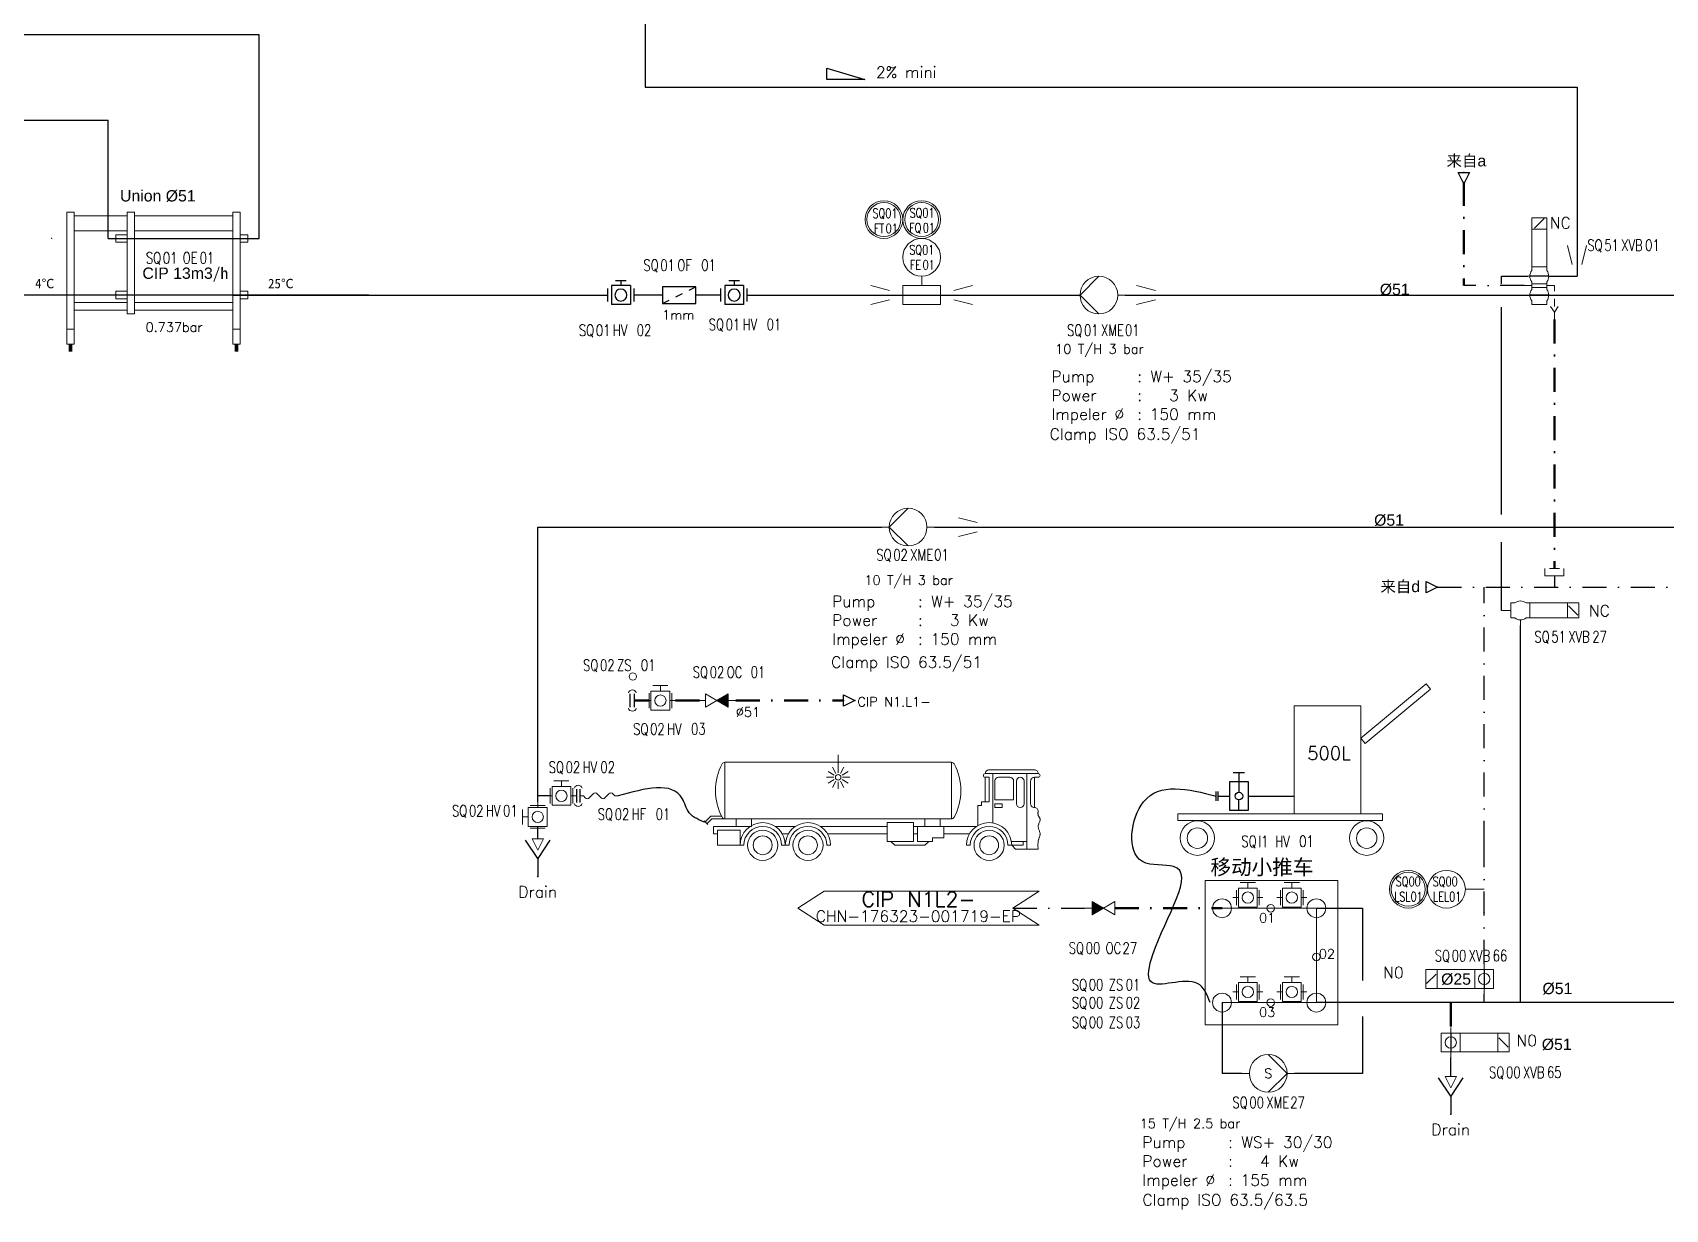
# Model space of a CAD drawing. Header units: inches. Extents: x 22898 to 24107, y 18882 to 19904.
# Drawn here: x 23337.9 to 23770.6, y 18882.4 to 19194.1 of the extents above; entities that cross this region are included whole.
import ezdxf
from ezdxf.enums import TextEntityAlignment as Align

# ---------------------------------------------------------------- set-up
doc = ezdxf.new("R2010")
doc.units = ezdxf.units.IN
doc.header["$MEASUREMENT"] = 0
for name, pattern in [('ACAD_ISO02W100', [15, 12, -3]), ('DASHDOT2', [12.7, 6.35, -3.175, 0, -3.175]), ('DASHED2', [9.525, 6.35, -3.175])]:
    doc.linetypes.add(name, pattern=pattern)
for name, color, linetype, lineweight in [('15 Pipe Drain', 32, 'Continuous', 30), ('17 Pipe CIP', 4, 'DASHDOT2', 50), ('19 Pipe Process', 30, 'Continuous', 30), ('31 Equipment', 7, 'Continuous', 9), ('33 Instruments Labels', 7, 'Continuous', 9), ('40 TXT Data', 7, 'Continuous', 9), ('43 TXT Chinese', 7, 'Continuous', 9), ('AM_0', 7, 'Continuous', 30), ('CP_Process', 1, 'Continuous', 30)]:
    doc.layers.add(name, color=color, linetype=linetype, lineweight=lineweight)
for name, color, linetype in [('CP_Symbols', 7, 'Continuous'), ('CP_Text', 7, 'Continuous'), ('DIAMETRE', 7, 'Continuous'), ('MATERIEL-DIVERS', 7, 'Continuous'), ('POMPES', 7, 'Continuous'), ('POMPES-PROCESS', 7, 'Continuous'), ('Process water', 5, 'Continuous'), ('REPERES', 7, 'Continuous'), ('techn-data', 7, 'Continuous'), ('TEXTES', 7, 'Continuous'), ('TUYAUTERIE-NEP', 4, 'DASHDOT2'), ('TUYAUTERIE-PROCESS', 30, 'Continuous'), ('TXT_FR', 7, 'Continuous'), ('VANNES', 7, 'Continuous'), ('ZN', 1, 'Continuous')]:
    doc.layers.add(name, color=color, linetype=linetype)
doc.layers.get('REPERES').off()
doc.styles.add('ARIAL', font='arial.ttf')
doc.styles.add('ROMANS', font='ROMANS.SHX')
doc.styles.add('ROMANT', font='romant')
doc.styles.get("Standard").update_dxf_attribs({"font": 'arial.ttf'})
doc.styles.add('USER1', font='TXT.SHX', dxfattribs={"bigfont": 'gbcbig.shx'})
doc.linetypes.add('Amzigzag', pattern='A,0.0001,[136,genltshp.shx,S=0.04,R=0,X=0,Y=0],-11', length=11.0001)

# ---------------------------------------------------------------- blocks, each defined once
blk = doc.blocks.new('APV-FCE-NRV-GEN-1')
at = {"layer": '31 Equipment'}
h = blk.add_hatch(dxfattribs=at)
h.set_pattern_fill('ANSI31', color=256, scale=0.01, style=0)
h.set_pattern_definition([(45, (0, 0), (-0.02245064, 0.02245064), [])])
h.paths.add_polyline_path([(3, 1.75), (3, -1.75), (0, 0)])
at = {"layer": '31 Equipment', "linetype": 'ACAD_ISO02W100', "ltscale": 38}
for p, q in [((-3, 0), (-5, 0)), ((0, 0), (-3, 1.75)), ((-3, 1.75), (-3, -1.75)), ((0, 0), (-3, -1.75)), ((0, 0), (3, 1.75)), ((0, 0), (3, -1.75)), ((3, 1.75), (3, -1.75)), ((3, 0), (5, 0))]:
    blk.add_line(p, q, dxfattribs=at)
blk = doc.blocks.new('APV-PMP-GEN-CENTR-1')
at = {"layer": '31 Equipment', "ltscale": 38}
for p, q in [((5, 0), (0, 5)), ((-5, 0), (-7, 0)), ((5, 0), (0, -5)), ((5, 0), (7, 0))]:
    blk.add_line(p, q, dxfattribs=at)
blk.add_circle((0, 0), 5, dxfattribs=at)
blk = doc.blocks.new('APV-INS-F-L-FT')
at = {"layer": '31 Equipment'}
for radius in [5, 4.5]:
    blk.add_circle((0, 0), radius, dxfattribs=at)
blk = doc.blocks.new('APV-FCE-GEN-REDCON-1')
at = {"layer": '31 Equipment', "color": 7}
for p, q in [((-2.5, 2.5), (2.5, 1.25)), ((2.5, 1.25), (2.5, 1.25)), ((2.5, -1.25), (-2.5, -2.5))]:
    blk.add_line(p, q, dxfattribs=at)
blk = doc.blocks.new('APV-INS-F-L-FQ')
at = {"layer": '31 Equipment'}
for radius in [5, 4.5]:
    blk.add_circle((0, 0), radius, dxfattribs=at)
blk = doc.blocks.new('PSTR')
at = {"color": 7}
for p, q in [((3, 1.5), (-3, 1.5)), ((-3, 1.5), (-3, -1.5)), ((-0.6, -0.3), (0.6, 0.3)), ((1.8, 0.9), (3, 1.5)), ((3, -1.5), (3, 1.5)), ((-3, -1.5), (-1.8, -0.9)), ((-3, -1.5), (3, -1.5))]:
    blk.add_line(p, q, dxfattribs=at)
at = {"color": 7, "extrusion": (-1, 0, 0)}
blk.add_point((-3, 0), dxfattribs=at)
at = {"color": 7, "extrusion": (1, 0, 0)}
blk.add_point((3, 0), dxfattribs=at)
blk = doc.blocks.new('VALVBUTT A BRIDES')
at = {"layer": 'VANNES'}
for p, q in [((-3.5, -1.73), (-3.5, 1.74)), ((-2.5, 2.5), (-2.5, -2.5)), ((-2.5, 2.5), (2.5, 2.5)), ((-1.4, 3.77), (1.4, 3.77)), ((0, 3.77), (0, 2.5)), ((2.5, 2.5), (2.5, -2.5)), ((3.5, -1.73), (3.5, 1.74)), ((-2.5, -2.5), (2.5, -2.5))]:
    blk.add_line(p, q, dxfattribs=at)
blk.add_circle((0, 0), 1.6, dxfattribs=at)
blk = doc.blocks.new('APV-INS-M-L-FE')
at = {"layer": '31 Equipment', "color": 7}
for p, q in [((-5, -7.5), (-5, -7.5)), ((-5, -7.5), (-5, -12.5)), ((5, -7.5), (-5, -7.5)), ((0, -5), (0, -7.5)), ((5, -12.5), (5, -7.5)), ((-5, -10), (5, -10)), ((-5, -12.5), (5, -12.5))]:
    blk.add_line(p, q, dxfattribs=at)
blk.add_circle((0, 0), 5, dxfattribs=at)
at = {"layer": '33 Instruments Labels', "style": 'ROMANS', "width": 0.8, "flags": 8}
blk.add_attdef('FE', text='', height=3, dxfattribs=at).set_placement((0, 0), align=Align.MIDDLE)
blk = doc.blocks.new('PENTE-G')
at = {"layer": 'MATERIEL-DIVERS'}
blk.add_lwpolyline([(-5, 2), (5, 2), (5, 5), (-5, 2)], dxfattribs=at)
blk = doc.blocks.new('APV-VLV-DSEAT-SDE44-3')
at = {"layer": '31 Equipment', "ltscale": 38}
for p, q in [((1.25, 20.25), (-1.25, 17.75)), ((-2.5, 5), (-4, 5)), ((-2, 7.5), (-2, 6.5)), ((2, 7.5), (2, 6.5)), ((2.5, 5), (4, 5)), ((-2, 2.5), (-4, 2.5)), ((-2.5, 0), (-4, 0)), ((2, 2.5), (4, 2.5)), ((2.5, 0), (4, 0)), ((4, 2.5), (4, 1)), ((-2, -2.5), (-2, -1.5)), ((2, -2.5), (2, -1.5)), ((4, -4.5), (3, -3)), ((4, -1), (4, -3)), ((5, -3), (4, -4.5)), ((4, -4.5), (4, -6.5))]:
    blk.add_line(p, q, dxfattribs=at)
at = {"layer": '31 Equipment', "lineweight": 30}
for p, q in [((2.5, 5), (-2.5, 5)), ((2.5, 0), (-2.5, 0))]:
    blk.add_line(p, q, dxfattribs=at)
at = {"layer": '31 Equipment'}
for p, q in [((-2, 3), (-2, 3.5)), ((-2, 1.5), (-2, 2.5)), ((2, 3), (2, 3.5)), ((2, 1.5), (2, 2.5)), ((-2, -2.5), (2, -2.5))]:
    blk.add_line(p, q, dxfattribs=at)
at = {"layer": '31 Equipment', "ltscale": 38}
for points in [[(-2, 17.5), (2, 17.5), (2, 20.5), (-2, 20.5)], [(-2, 7.5), (2, 7.5), (2, 17.5), (-2, 17.5)], [(-2, 3), (2, 3), (2, 2), (-2, 2)]]:
    blk.add_lwpolyline(points, close=True, dxfattribs=at)
for centre, start, end in [((0, 5), 143.1301, 216.8699), ((0, 5), 323.1301, 36.8699), ((0, 0), 143.1301, 216.8699), ((0, 0), 323.1301, 36.8699)]:
    blk.add_arc(centre, 2.5, start, end, dxfattribs=at)
blk = doc.blocks.new('APV-HEX-PLAT-11')
at = {"layer": '31 Equipment'}
for p, q in [((-1, 2), (-1, 37)), ((-1, 37), (1, 37)), ((1, 37), (1, 2)), ((1, 36), (15, 36)), ((15, 37), (15, 10)), ((17, 37), (15, 37)), ((17, 10), (17, 37)), ((17, 36), (43, 36)), ((43, 37), (43, 2)), ((45, 37), (43, 37)), ((45, 37), (45, 2)), ((15, 32), (1, 32)), ((12, 31), (12, 29)), ((15, 31), (12, 31)), ((17, 32), (43, 32)), ((45, 31), (47, 31)), ((47, 31), (47, 29)), ((12, 29), (15, 29)), ((47, 29), (45, 29)), ((15, 13), (1, 13)), ((12, 16), (15, 16)), ((12, 14), (12, 16)), ((15, 14), (12, 14)), ((17, 13), (43, 13)), ((45, 16), (47, 16)), ((47, 14), (45, 14)), ((47, 16), (47, 14)), ((1, 11), (15, 11)), ((15, 10), (17, 10)), ((17, 11), (43, 11)), ((-1, 6), (1, 6)), ((43, 6), (45, 6)), ((1, 2), (-1, 2)), ((43, 2), (45, 2))]:
    blk.add_line(p, q, dxfattribs=at)
at = {"layer": '31 Equipment', "ltscale": 38}
for p in [(-5, 30), (50, 30), (-5, 15), (50, 15)]:
    blk.add_point(p, dxfattribs=at)
at = {"layer": '31 Equipment'}
for points in [[(0.5, 2), (-0.5, 2), (0.5, 0), (-0.5, 0)], [(44.5, 2), (43.5, 2), (44.5, 0), (43.5, 0)]]:
    blk.add_trace(points, dxfattribs=at)
blk = doc.blocks.new('APV-PMP-GEN-CENTRI-1')
at = {"layer": '31 Equipment', "ltscale": 38}
for p, q in [((5, 0), (0, 5)), ((-5, 0), (-7, 0)), ((5, 0), (0, -5)), ((5, 0), (7, 0))]:
    blk.add_line(p, q, dxfattribs=at)
blk.add_circle((0, 0), 5, dxfattribs=at)
at = {"layer": '31 Equipment', "style": 'ROMANT', "flags": 8}
blk.add_attdef('I', text='', height=2.5, dxfattribs=at).set_placement((0, 0), align=Align.MIDDLE)
blk = doc.blocks.new('APV-VLV-SSEAT-SW41-3')
at = {"layer": '31 Equipment', "ltscale": 38}
for p, q in [((1.25, 15.25), (-1.25, 12.75)), ((-2, 2.5), (-2, 1.5)), ((2, 2.5), (2, 1.5)), ((2.5, 0), (4, 0)), ((-2, -2.5), (-2, -1.5)), ((2, -2.5), (-2, -2.5)), ((-2, -2.5), (2, -2.5)), ((0, -2.5), (0, -5)), ((2, -2.5), (2, -1.5))]:
    blk.add_line(p, q, dxfattribs=at)
for points in [[(-2, 12.5), (2, 12.5), (2, 15.5), (-2, 15.5)], [(-2, 2.5), (2, 2.5), (2, 12.5), (-2, 12.5)]]:
    blk.add_lwpolyline(points, close=True, dxfattribs=at)
for start, end in [(143.1301, 216.8699), (323.1301, 36.8699)]:
    blk.add_arc((0, 0), 2.5, start, end, dxfattribs=at)
blk = doc.blocks.new('EGOUT')
at = {"color": 7}
for p, q in [((-3.2, 9.61), (0, 4.81)), ((0, 4.81), (3.2, 9.61)), ((0, 4.81), (0, 0))]:
    blk.add_line(p, q, dxfattribs=at)
at = {"color": 7, "extrusion": (0, -1, 0)}
blk.add_point((0, 0), dxfattribs=at)
at = {"layer": 'POMPES-PROCESS', "style": 'ROMANS'}
blk.add_attdef('EGOUT', text='', height=3, dxfattribs=at).set_placement((0, -4), align=Align.MIDDLE)
blk = doc.blocks.new('APV-SIGN-ARW-FLOW-1')
at = {"layer": '31 Equipment'}
for p, q in [((-1.5, -1.5), (-1.5, 1.5)), ((-1.5, 1.5), (1.5, 0)), ((1.5, 0), (-1.5, -1.5))]:
    blk.add_line(p, q, dxfattribs=at)
blk = doc.blocks.new('APV-FTG-CONX-HOSE-1')
at = {"layer": '31 Equipment'}
for p, q in [((-4.17, 0), (-5, 0)), ((4.17, 0), (5, 0))]:
    blk.add_line(p, q, dxfattribs=at)
for points in [[(-4.17, 0), (-3.63, 0.5), (-3.42, 0.71), (-3.13, 0.79), (-2.83, 0.71), (-2.58, 0.5), (-1.54, -0.5), (-1.33, -0.71), (-1.04, -0.79), (-0.75, -0.71), (-0.5, -0.5), (0, 0)], [(0, 0), (0.54, 0.5), (0.75, 0.71), (1.04, 0.79), (1.33, 0.71), (1.58, 0.5), (2.62, -0.5), (2.83, -0.71), (3.12, -0.79), (3.42, -0.71), (3.67, -0.5), (4.17, 0)]]:
    blk.add_lwpolyline(points, dxfattribs=at)
blk = doc.blocks.new('APV-OTH-GEN-TRUCK-1')
at = {"layer": '31 Equipment'}
for p, q in [((-30, 26), (30, 26)), ((-30, 11), (-30, 26)), ((30, 11), (30, 26)), ((-53, 23), (-39, 23)), ((-53, 22), (-52, 22)), ((-52, 24), (-40, 24)), ((-52, 14), (-52, 22)), ((-52, 22), (-52, 22)), ((-50, 3), (-50, 23)), ((-45.5, 22), (-42.5, 22)), ((-42.5, 22), (-42.5, 22)), ((-41, 10), (-41, 23)), ((-40, 24), (-40, 24)), ((-40, 15.5), (-40, 22)), ((-40, 22), (-39, 22)), ((-39, 15.5), (-39, 22)), ((-51, 15), (-51, 21)), ((-49.25, 15), (-49.25, 21)), ((-47.25, 15), (-47.25, 21)), ((-46.5, 16), (-46.5, 21)), ((-46.5, 21), (-46.5, 21)), ((-41.5, 16), (-41.5, 21)), ((-53, 12.9), (-52.98, 13)), ((-49.25, 15), (-49.25, 15)), ((-46.5, 16), (-41.5, 16)), ((-43.5, 15), (-41.5, 15)), ((-43.5, 14), (-43.5, 15)), ((-43.5, 14), (-41.5, 14)), ((-41.5, 14), (-41.5, 15)), ((-40, 15.5), (-38, 15.5)), ((-38, 14.5), (-38, 15.5)), ((-38, 14.5), (-37, 14.5)), ((-37, 9.25), (-37, 14.5)), ((-53.52, 10.79), (-53.5, 11)), ((-53.52, 10.59), (-53.51, 10.79)), ((-53.51, 10.4), (-53.46, 10.59)), ((-53.5, 11), (-53.47, 11.11)), ((-53.42, 11.21), (-53.47, 11.11)), ((-53.46, 10.4), (-53.39, 10.2)), ((-53.42, 11.21), (-53.37, 11.31)), ((-53.39, 10.2), (-53.31, 10.01)), ((-53.31, 11.4), (-53.37, 11.31)), ((-53.25, 11.5), (-53.31, 11.4)), ((-53.31, 10.01), (-53.22, 9.81)), ((-53.25, 11.5), (-53.19, 11.59)), ((-53.22, 9.81), (-53.14, 9.61)), ((-53.13, 11.69), (-53.19, 11.59)), ((-53.14, 9.41), (-53.07, 9.61)), ((-53.13, 11.69), (-53.08, 11.79)), ((-53.03, 11.89), (-53.08, 11.79)), ((-53.07, 9.41), (-53.02, 9.21)), ((-53.01, 8.79), (-53.05, 8.59)), ((-53.03, 11.89), (-53, 12)), ((-53.02, 9), (-53, 9.21)), ((-53.01, 8.79), (-53, 9)), ((-53, 12), (-52.98, 12.1)), ((-52.98, 12.8), (-52.97, 12.9)), ((-52.98, 12.1), (-52.97, 12.2)), ((-52.97, 12.7), (-52.96, 12.8)), ((-52.97, 12.2), (-52.95, 12.3)), ((-52.96, 12.7), (-52.95, 12.6)), ((-52.95, 12.5), (-52.95, 12.6)), ((-52.95, 12.4), (-52.95, 12.5)), ((-52.95, 12.4), (-52.95, 12.3)), ((-36.75, 9), (-20, 9)), ((-30, 11), (30, 11)), ((-28, 6), (-28, 9)), ((-27, 9), (-27, 11)), ((-27, 9), (-27, 9)), ((-23, 9), (-23, 11)), ((-23, 9), (-23, 9)), ((-21, 5), (-21, 9)), ((-21, 9), (-21, 9)), ((-20, 5), (-20, 10)), ((-20, 10), (-13, 10)), ((-20, 10), (-20, 10)), ((-20, 9), (-20, 9)), ((-13, 5), (-13, 10)), ((-13, 9), (4.5, 9)), ((4.5, 9), (4.5, 9)), ((11.5, 9), (16.5, 9)), ((16.5, 9), (16.5, 9)), ((23, 9), (23, 11)), ((23, 9), (33, 9)), ((27, 9), (27, 11)), ((27, 9), (27, 9)), ((30, 11), (33.5, 11)), ((30, 11), (30, 11)), ((30.95, 11.75), (33.75, 11.75)), ((33, 7), (33, 9)), ((34.75, 9.75), (33.5, 11)), ((35.25, 10.25), (33.75, 11.75)), ((35.5, 10.5), (34.5, 9.5)), ((34.5, 9.5), (34.5, 9.5)), ((-53.5, 7), (-53.49, 7.21)), ((-53.5, 6.79), (-53.49, 7)), ((-53.45, 7.41), (-53.49, 7.21)), ((-53.49, 6.59), (-53.46, 6.79)), ((-53.46, 6.59), (-53.41, 6.39)), ((-53.45, 7.41), (-53.39, 7.61)), ((-53.41, 6.39), (-53.35, 6.19)), ((-53.32, 7.8), (-53.39, 7.61)), ((-53.35, 6), (-53.28, 6.19)), ((-53.25, 8), (-53.32, 7.8)), ((-53.28, 6), (-53.21, 5.8)), ((-53.25, 8), (-53.18, 8.2)), ((-53.21, 5.8), (-53.14, 5.6)), ((-53.11, 8.39), (-53.18, 8.2)), ((-53.14, 5.41), (-53.08, 5.6)), ((-53.11, 8.39), (-53.05, 8.59)), ((-53.08, 5.41), (-53.03, 5.2)), ((-53.03, 5), (-53, 5.2)), ((-53, 4.8), (-52.98, 5)), ((-52.98, 4.6), (-52.96, 4.8)), ((-52.96, 4.6), (-52.95, 4.4)), ((-52.95, 4.2), (-52.94, 4.4)), ((-50, 5), (-46, 5)), ((-49, 4), (-49, 5)), ((-46, 5), (-46, 5)), ((-34.75, 7), (-28, 7)), ((-28, 7), (-28, 7)), ((-28, 6), (-25, 6)), ((-25, 5), (-25, 6)), ((-25, 5), (-21, 5)), ((-24, 5), (-23, 4)), ((-21, 7), (-20, 7)), ((-20, 5), (-13, 5)), ((-15, 4), (-14, 5)), ((-13, 7), (2.75, 7)), ((13, 7), (15, 7)), ((26, 8), (32, 8)), ((26, 4), (26, 8)), ((32, 7), (32, 8)), ((32, 7), (33, 7)), ((32, 4), (32, 7)), ((-53, 3), (-52.98, 3.2)), ((-53, 3), (-47, 3)), ((-52.98, 3.2), (-52.96, 3.4)), ((-52.95, 3.6), (-52.96, 3.4)), ((-52.95, 3.6), (-52.94, 3.8)), ((-52.94, 4), (-52.94, 4.2)), ((-52.94, 3.8), (-52.94, 4)), ((-50, 3), (-50, 3)), ((-49, 4), (-46, 4)), ((-46, 4), (-47, 3)), ((-46, 4), (-45, 4)), ((-45, 4), (-45, 4)), ((-35, 4), (-34, 4)), ((-23, 4), (-15, 4)), ((2, 4), (3, 4)), ((3, 4), (3, 4)), ((13, 4), (14, 4)), ((14, 4), (15, 4)), ((15, 4), (15, 4)), ((25, 4), (26, 4)), ((26, 4), (32, 4))]:
    blk.add_line(p, q, dxfattribs=at)
at = {"layer": '31 Equipment', "color": 7}
for p, q in [((0, 23.19), (0, 28)), ((-3.05, 22), (-1.19, 22)), ((-1.03, 22.6), (-2.65, 23.53)), ((-0.6, 23.03), (-1.53, 24.65)), ((0.6, 23.03), (1.53, 24.65)), ((1.03, 22.6), (2.65, 23.53)), ((1.19, 22), (3.05, 22)), ((-1.03, 21.4), (-2.65, 20.47)), ((-0.6, 20.97), (-1.53, 19.35)), ((0, 18.95), (0, 20.81)), ((0.6, 20.97), (1.53, 19.35)), ((1.03, 21.4), (2.65, 20.47))]:
    blk.add_line(p, q, dxfattribs=at)
blk.add_circle((0, 22), 0.738, dxfattribs=at)
at = {"layer": '31 Equipment'}
for centre, radius in [((-40, 4), 4), ((-40, 4), 2.5), ((8, 4), 4), ((8, 4), 2.5), ((20, 4), 4), ((20, 4), 2.5)]:
    blk.add_circle(centre, radius, dxfattribs=at)
for centre, radius, start, end in [((-29.99, 25.15), 0.854, 90.5, 151), ((30, 25.15), 0.848, 28.7, 89.7), ((-53, 22.5), 0.5, 90, 270), ((-52.01, 23.01), 0.99, 89.4, 180.6), ((-51.99, 21.01), 0.991, 359.5, 90.5), ((-48.25, 21), 1, 0, 180), ((-45.51, 21.01), 0.99, 89.4, 180.6), ((-42.49, 21.01), 0.99, 359.4, 90.6), ((-39.99, 23.01), 0.991, 359.4, 90.6), ((-39, 22.5), 0.5, 270, 90), ((-17.46, 18.5), 15.04, 152, 208), ((17.46, 18.5), 15.04, 332, 28), ((-52.01, 13.01), 0.99, 89.4, 180.6), ((-51.99, 14.99), 0.99, 269.4, 0.6), ((-48.25, 15), 1, 180, 0), ((-40, 4), 6, 0, 180), ((-40, 4), 5, 0, 180), ((-29.99, 11.86), 0.855, 209.1, 269.5), ((8, 4), 6, 0, 180), ((8, 4), 5, 0, 180), ((20, 4), 6, 0, 180), ((20, 4), 5, 0, 180), ((30, 11.84), 0.844, 270.1, 331.5)]:
    blk.add_arc(centre, radius, start, end, dxfattribs=at)
blk = doc.blocks.new('APV-FTG-CONX-CLAMP-1')
at = {"layer": '31 Equipment', "lineweight": 30}
for p, q in [((0, -1.75), (0, 1.75)), ((1, 1.75), (1, -1.75))]:
    blk.add_line(p, q, dxfattribs=at)
at = {"layer": '31 Equipment'}
for centre, start, end in [((0.56, 1.73), 15.7498, 164.2502), ((0.56, -1.73), 195.7498, 344.2502)]:
    blk.add_arc(centre, 1.09, start, end, dxfattribs=at)
blk = doc.blocks.new('APV-VLVM-BFLY-SVS-1')
at = {"layer": '31 Equipment', "ltscale": 38}
for p, q in [((-2.5, 0), (-4, 0)), ((2.5, 2.5), (-2.5, 2.5)), ((-2.5, 2.5), (-2.5, -2.5)), ((-2, 4), (2, 4)), ((0, 2.5), (0, 4)), ((2.5, -2.5), (2.5, 2.5)), ((2.5, 0), (4, 0)), ((-2.5, -2.5), (2.5, -2.5))]:
    blk.add_line(p, q, dxfattribs=at)
at = {"layer": '31 Equipment'}
for p, q in [((-3, 2), (-3, -2)), ((3, -2), (3, 2))]:
    blk.add_line(p, q, dxfattribs=at)
at = {"layer": '31 Equipment', "ltscale": 38}
blk.add_circle((0, 0), 1.5, dxfattribs=at)
blk = doc.blocks.new('APV-INS-POS-GEN-1')
at = {"layer": '31 Equipment', "color": 5}
blk.add_circle((0, 0), 1, dxfattribs=at)
blk = doc.blocks.new('FLE23-A')
at = {"color": 7}
for p, q in [((0, 1.5), (-3, 0)), ((-3, 0), (0, -1.5)), ((0, -1.5), (0, 1.5))]:
    blk.add_line(p, q, dxfattribs=at)
at = {"layer": 'MATERIEL-DIVERS', "color": 7, "extrusion": (-1, 0, 0)}
blk.add_point((-3, 0), dxfattribs=at)
at = {"layer": 'MATERIEL-DIVERS', "color": 2}
for p in [(-3, 0), (0, 0)]:
    blk.add_point(p, dxfattribs=at)
at = {"layer": 'MATERIEL-DIVERS', "color": 7, "extrusion": (1, 0, 0)}
blk.add_point((0, 0), dxfattribs=at)
blk = doc.blocks.new('120L TRUCK')
for points in [[(18.82, 18.63), (36.13, 32.99), (34.94, 34.43), (17.63, 20.06)], [(0, 0), (17.63, 0), (17.63, 28.56), (0, 28.56)], [(-30.84, -1.78), (23.4, -1.78), (23.4, 0), (-30.84, 0)]]:
    blk.add_lwpolyline(points, close=True)
for centre, radius in [((-25.65, -6.46), 4.56), ((-25.65, -6.46), 2.71), ((19.22, -6.46), 4.56), ((19.22, -6.46), 2.71)]:
    blk.add_circle(centre, radius)
blk = doc.blocks.new('FK0017')
at = {"color": 7, "linetype": 'ByBlock'}
for p, q in [((-1.5, 6.25), (1.5, 6.25)), ((0, 6.25), (0, 3.75)), ((0, 3.75), (0, 1)), ((0, -3.75), (0, -1))]:
    blk.add_line(p, q, dxfattribs=at)
blk.add_lwpolyline([(-2.5, -3.75), (2.5, -3.75), (2.5, 3.75), (-2.5, 3.75), (-2.5, -3.75), (-2.5, -3.75)], dxfattribs=at)
blk.add_circle((0, 0), 1, dxfattribs=at)
blk = doc.blocks.new('FG0005')
at = {"color": 7, "linetype": 'ByBlock'}
for p, q in [((-0.25, 1.25), (-0.25, -1.25)), ((0.25, 1.25), (0.25, -1.25))]:
    blk.add_line(p, q, dxfattribs=at)
blk = doc.blocks.new('APV-SIGN-ARW-DWG-1')
at = {"layer": '31 Equipment'}
for p, q in [((-32, 4.49), (25, 4.49)), ((-32, 4.49), (-25, 0)), ((25, 4.49), (32, 0)), ((-25, 0), (-32, -4.49)), ((32, 0), (25, -4.49)), ((-32, -4.49), (25, -4.49))]:
    blk.add_line(p, q, dxfattribs=at)
at = {"layer": '31 Equipment', "style": 'ROMANS', "width": 0.8}
for tag, p in [('TEXT1', (0, 0.37)), ('TEXT2', (0, -3.63))]:
    blk.add_attdef(tag, text='', height=3, dxfattribs=at).set_placement(p, align=Align.CENTER)
blk = doc.blocks.new('REPNORM1')
at = {"layer": 'TEXTES', "style": 'ROMANS', "width": 0.75}
for tag, p in [('ZONE', (-9.75, -1.25)), ('SOUSZONE', (-5.25, -1.25)), ('ELEMENT', (-0.75, -1.25)), ('NUM', (5.59, -1.22))]:
    blk.add_attdef(tag, p, '', height=3, dxfattribs=at)
blk = doc.blocks.new('REPINS')
at = {"layer": 'TEXTES', "style": 'ROMANS', "width": 0.75}
for tag, p in [('ZONE', (-3.3, 1)), ('SOUSZONE', (0.1, 1)), ('NUM', (0.2, -3))]:
    blk.add_attdef(tag, p, '', height=2.5, dxfattribs=at)
blk.add_attdef('ELEMENT', text='', height=2.5, dxfattribs=at).set_placement((-0.2, -3), align=Align.RIGHT)
blk = doc.blocks.new('REPNORM')
at = {"layer": 'TEXTES', "style": 'ROMANS', "width": 0.75}
for tag, p in [('ZONE', (-9.75, -1.25)), ('SOUSZONE', (-5.25, -1.25)), ('ELEMENT', (0, -1.25)), ('NUM', (4.5, -1.25))]:
    blk.add_attdef(tag, p, '', height=3, dxfattribs=at)
blk = doc.blocks.new('TEXT-PUMP_caract_ANGLAIS')
at = {"layer": 'techn-data', "style": 'ROMANS'}
for s, p in [('Pump', (-22, 9)), ('Power', (-22, 4)), ('Kw', (14, 4)), ('Impeler %%C', (-22, -1)), ('mm', (14, -1))]:
    blk.add_text(s, height=3, dxfattribs=at).set_placement(p)
for p in [(2, 9), (2, 4), (2, -1)]:
    blk.add_text(':', height=3, dxfattribs=at).set_placement(p, align=Align.RIGHT)
blk.add_attdef('Type', (4.23, 9), '', height=3, dxfattribs=at)
for tag, p in [('Pui', (11.76, 4)), ('Dia', (11.76, -1))]:
    blk.add_attdef(tag, text='', height=3, dxfattribs=at).set_placement(p, align=Align.RIGHT)
blk = doc.blocks.new('APV-FTG-CONX-SCREWED-1')
at = {"layer": '31 Equipment'}
for p, q in [((0, 2.5), (2, 2.5)), ((0, 1.33), (0, -1.33)), ((2, 2.5), (2, -2.5)), ((0, -1.33), (0, -1.33)), ((2, -2.5), (0, -2.5))]:
    blk.add_line(p, q, dxfattribs=at)
blk = doc.blocks.new('APV-INS-F-L-LS')
at = {"layer": '31 Equipment'}
for radius in [5, 4.5]:
    blk.add_circle((0, 0), radius, dxfattribs=at)
at = {"layer": '33 Instruments Labels', "style": 'ROMANS', "width": 0.8}
blk.add_attdef('LS?', text='', height=3, dxfattribs=at).set_placement((0, 0), align=Align.MIDDLE)
blk = doc.blocks.new('APV-INS-M-L-LE1')
at = {"layer": '31 Equipment', "color": 7}
blk.add_line((0, -5), (0, -10), dxfattribs=at)
blk.add_circle((0, 0), 5, dxfattribs=at)
blk = doc.blocks.new('APV-VLV-BFLY-SV-4')
at = {"layer": '31 Equipment', "ltscale": 38}
for p, q in [((1.25, 15.25), (-1.25, 12.75)), ((2.5, 2.5), (-2.5, 2.5)), ((-2.5, 2.5), (-2.5, -2.5)), ((2.5, -2.5), (2.5, 2.5)), ((-2.5, -2.5), (2.5, -2.5))]:
    blk.add_line(p, q, dxfattribs=at)
at = {"layer": '31 Equipment'}
for p, q in [((-4, 0), (-2.5, 0)), ((2.5, 0), (4, 0))]:
    blk.add_line(p, q, dxfattribs=at)
at = {"layer": '31 Equipment', "lineweight": 30}
blk.add_line((-2.5, 0), (2.5, 0), dxfattribs=at)
at = {"layer": '31 Equipment', "ltscale": 38}
for points in [[(-2.5, 12.5), (2.5, 12.5), (2.5, 15.5), (-2.5, 15.5)], [(-2.5, 2.5), (2.5, 2.5), (2.5, 12.5), (-2.5, 12.5)]]:
    blk.add_lwpolyline(points, close=True, dxfattribs=at)
blk.add_circle((0, 0), 1.5, dxfattribs=at)

msp = doc.modelspace()

# ---------------------------------------------------------------- linework, layer by layer
at = {"layer": '15 Pipe Drain'}
msp.add_line((23713.72, 18917.56), (23713.72, 18922.56), dxfattribs=at)
at = {"layer": '17 Pipe CIP'}
for p, q in [((23717.19, 19154.62), (23717.19, 19127.12)), ((23497.29, 19017.17), (23501.29, 19017.17)), ((23508.29, 19017.17), (23516.25, 19017.17)), ((23524.25, 19017.17), (23552.8, 19017.17)), ((23624.7, 18962.14), (23653.11, 18962.14)), ((23713.72, 18937.14), (23713.72, 18930.56))]:
    msp.add_line(p, q, dxfattribs=at)
msp.add_lwpolyline([(23741.19, 19118.12), (23741.19, 19052.2)], dxfattribs=at)
at = {"layer": '19 Pipe Process'}
for points in [[(23516.39, 18984.83), (23511.93, 18987.45), (23510.06, 18991.23), (23493.06, 18991.93)], [(23649.96, 18937.14), (23646.61, 18942.22), (23634.25, 18942.69), (23634.77, 18949.9), (23640.25, 18973.19), (23632.01, 18974.52), (23632.33, 18990.35), (23651.58, 18991.87)]]:
    msp.add_spline(points, degree=3, dxfattribs=at)
at = {"layer": '31 Equipment', "color": 1, "linetype": 'Amzigzag'}
for p, q in [((23653.11, 18962.14), (23678.11, 18962.14)), ((23653.11, 18937.14), (23678.11, 18937.14))]:
    msp.add_line(p, q, dxfattribs=at)
at = {"layer": '31 Equipment', "color": 3, "linetype": 'Amzigzag'}
msp.add_line((23678.11, 18962.14), (23678.11, 18937.14), dxfattribs=at)
at = {"layer": '31 Equipment'}
msp.add_lwpolyline([(23648.68, 18969.53), (23683.84, 18969.53), (23683.84, 18931.22), (23648.68, 18931.22)], close=True, dxfattribs=at)
for centre in [(23653.11, 18962.14), (23678.11, 18962.14), (23653.11, 18937.14), (23678.11, 18937.14)]:
    msp.add_circle(centre, 2.5, dxfattribs=at)
at = {"layer": '31 Equipment', "ltscale": 38}
msp.add_point((23722.59, 18960.96), dxfattribs=at)
at = {"layer": 'CP_Process'}
for p, q in [((23652.08, 18991.87), (23655.09, 18991.87)), ((23660.09, 18991.87), (23672.23, 18991.87))]:
    msp.add_line(p, q, dxfattribs=at)
at = {"layer": 'Process water'}
for p, q in [((23397.95, 19193.59), (23334.13, 19193.59)), ((23397.95, 19139.62), (23397.95, 19193.59)), ((23334.13, 19170.98), (23357.95, 19170.96)), ((23357.95, 19139.62), (23357.95, 19170.96)), ((23357.95, 19139.62), (23387.95, 19139.62)), ((23387.95, 19139.62), (23397.95, 19139.62))]:
    msp.add_line(p, q, dxfattribs=at)
at = {"layer": 'TUYAUTERIE-NEP'}
for p, q in [((23733.19, 19127.12), (23717.19, 19127.12)), ((23741.19, 19050.2), (23741.19, 19047.26)), ((23710.25, 19047.26), (23788.56, 19047.26)), ((23722.59, 18978.96), (23722.59, 19047.26)), ((23722.59, 18947.42), (23722.59, 18978.96)), ((23597.67, 18962.14), (23616.7, 18962.14)), ((23722.59, 18937.14), (23722.59, 18939.42))]:
    msp.add_line(p, q, dxfattribs=at)
at = {"layer": 'TUYAUTERIE-PROCESS'}
for p, q in [((23500.21, 19276.21), (23500.21, 19179.71)), ((23500.21, 19179.71), (23747.19, 19179.71)), ((23747.19, 19179.71), (23747.19, 19165.83)), ((23747.19, 19179.71), (23747.19, 19129.62)), ((23727.19, 19129.62), (23734.19, 19129.62)), ((23727.19, 19127.62), (23727.19, 19129.62)), ((23739.69, 19129.62), (23747.19, 19129.62)), ((23427.03, 19124.62), (23052.78, 19124.62)), ((23391.03, 19124.62), (23490.32, 19124.62)), ((23504.88, 19124.62), (23497.32, 19124.62)), ((23520.32, 19124.62), (23513.88, 19124.62)), ((23527.32, 19124.62), (23615.48, 19124.62)), ((23627.48, 19124.62), (23674.15, 19124.62)), ((23674.15, 19124.62), (23803.19, 19124.62)), ((23727.19, 19066.46), (23727.19, 19121.37)), ((23471.77, 19063.13), (23562.93, 19063.13)), ((23471.77, 18990.33), (23471.77, 19063.13)), ((23576.93, 19063.13), (23590.95, 19063.13)), ((23590.95, 19063.13), (23803.19, 19063.13)), ((23727.19, 19041.06), (23727.19, 19059.17)), ((23732.19, 18937.14), (23732.19, 19037.06)), ((23474.81, 18991.93), (23471.77, 18991.93)), ((23471.77, 18980.53), (23471.77, 18983.93)), ((23892.19, 18937.14), (23678.11, 18937.14)), ((23658.36, 18918.39), (23653.11, 18918.39)), ((23690.31, 18918.39), (23672.36, 18918.39))]:
    msp.add_line(p, q, dxfattribs=at)
for points in [[(23678.11, 18962.14), (23690.31, 18962.14), (23690.31, 18943)], [(23653.11, 18937.14), (23653.11, 18918.39)], [(23690.31, 18933.44), (23690.31, 18918.39)]]:
    msp.add_lwpolyline(points, dxfattribs=at)

# ---------------------------------------------------------------- block references
at = {"layer": '31 Equipment', "rotation": 270}
msp.add_blockref('APV-VLV-SSEAT-SW41-3', (23732.19, 19041.06), dxfattribs=at)
at = {"layer": '31 Equipment'}
for name, p in [('APV-FTG-CONX-CLAMP-1', (23496.29, 19017.17)), ('120L TRUCK', (23672.23, 18987.18)), ('APV-VLVM-BFLY-SVS-1', (23659.96, 18964.96)), ('APV-VLVM-BFLY-SVS-1', (23671.6, 18964.96)), ('APV-VLVM-BFLY-SVS-1', (23659.96, 18939.96)), ('APV-VLVM-BFLY-SVS-1', (23671.6, 18939.96))]:
    msp.add_blockref(name, p, dxfattribs=at)
at = {"layer": '31 Equipment', "xscale": -1}
for name, p in [('APV-OTH-GEN-TRUCK-1', (23551.39, 18974.83)), ('APV-FTG-CONX-CLAMP-1', (23483.06, 18991.93)), ('APV-FTG-CONX-HOSE-1', (23488.06, 18991.93))]:
    msp.add_blockref(name, p, dxfattribs=at)
at = {"layer": '31 Equipment'}
ref = msp.add_blockref('APV-PMP-GEN-CENTRI-1', (23665.36, 18918.39), dxfattribs=at)
ref.add_attrib('I', 'S', dxfattribs={"height": 2.5, "style": 'ROMANT'}).set_placement((23665.36, 18918.39), align=Align.MIDDLE)
at = {"layer": '33 Instruments Labels'}
for name, p in [('APV-INS-F-L-FT', (23573.52, 19144.62)), ('APV-HEX-PLAT-11', (23347.95, 19109.62)), ('APV-INS-POS-GEN-1', (23496.98, 19023.55)), ('APV-INS-POS-GEN-1', (23666.01, 18962.14)), ('APV-INS-POS-GEN-1', (23666.01, 18937.14))]:
    msp.add_blockref(name, p, dxfattribs=at)
at = {"layer": '33 Instruments Labels', "xscale": -1}
msp.add_blockref('APV-INS-M-L-FE', (23573.52, 19134.62), dxfattribs=at)
at = {"layer": '33 Instruments Labels'}
for name, p, rotation in [('APV-INS-M-L-LE1', (23712.59, 18967.17), 89.99999999999999), ('APV-INS-POS-GEN-1', (23678.11, 18949.24), 270)]:
    msp.add_blockref(name, p, dxfattribs=dict(at, rotation=rotation))
at = {"layer": 'CP_Symbols'}
msp.add_blockref('FK0017', (23657.59, 18991.87), dxfattribs=at)
at = {"layer": 'CP_Symbols', "xscale": -1, "rotation": 179.9977886141955}
msp.add_blockref('FG0005', (23651.83, 18991.87), dxfattribs=at)
at = {"layer": 'MATERIEL-DIVERS', "xscale": -1}
for name, p in [('PENTE-G', (23553.43, 19179.71)), ('FLE23-A', (23707.25, 19047.26)), ('FLE23-A', (23552.8, 19017.17)), ('APV-FCE-NRV-GEN-1', (23621.7, 18962.14))]:
    msp.add_blockref(name, p, dxfattribs=at)
for name, p, rotation in [('FLE23-A', (23717.19, 19157.09), 270), ('APV-FCE-GEN-REDCON-1', (23562.52, 19124.62), 180), ('APV-SIGN-ARW-FLOW-1', (23471.77, 18979.03), 90), ('APV-SIGN-ARW-FLOW-1', (23713.72, 18916.06), 90)]:
    msp.add_blockref(name, p, dxfattribs=dict(at, rotation=rotation))
at = {"layer": 'MATERIEL-DIVERS'}
for name, p in [('APV-INS-F-L-FQ', (23563.52, 19144.62)), ('APV-FCE-NRV-GEN-1', (23519.25, 19017.17)), ('APV-INS-F-L-LS', (23702.47, 18967.17))]:
    msp.add_blockref(name, p, dxfattribs=at)
for p, rotation in [((23747.19, 19135.23), 270), ((23584.52, 19124.62), 180), ((23632.94, 19124.62), 359.9999576629934), ((23585.75, 19063.13), 359.9999497593222)]:
    msp.add_blockref('APV-FCE-GEN-REDCON-1', p, dxfattribs=dict(at, rotation=rotation))
at = {"layer": 'MATERIEL-DIVERS', "linetype": 'DASHED2', "xscale": 1.470000000001164, "yscale": 1.470000000001164, "zscale": 1.470000000001164}
msp.add_blockref('PSTR', (23509.29, 19124.62), dxfattribs=at)
at = {"layer": 'MATERIEL-DIVERS'}
ref = msp.add_blockref('EGOUT', (23471.77, 18970.53), dxfattribs=dict(at, xscale=-1))
ref.add_attrib('EGOUT', 'Drain', dxfattribs={"layer": 'POMPES-PROCESS', "height": 3, "style": 'ROMANS'}).set_placement((23471.77, 18966.53), align=Align.MIDDLE)
ref = msp.add_blockref('APV-SIGN-ARW-DWG-1', (23572.67, 18962.14), dxfattribs=dict(at, xscale=-1))
ref.add_attrib('TEXT1', 'CIP N1L2-', dxfattribs={"layer": '31 Equipment', "height": 4, "style": 'USER1'}).set_placement((23572.67, 18962.52), align=Align.CENTER)
ref.add_attrib('TEXT2', 'CHN-176323-001719-EP', dxfattribs={"layer": '31 Equipment', "height": 3, "style": 'USER1'}).set_placement((23572.67, 18958.52), align=Align.CENTER)
ref = msp.add_blockref('EGOUT', (23713.72, 18907.56), dxfattribs=dict(at, xscale=-1))
ref.add_attrib('EGOUT', 'Drain', dxfattribs={"layer": 'POMPES-PROCESS', "height": 3, "style": 'ROMANS'}).set_placement((23713.72, 18903.56), align=Align.MIDDLE)
at = {"layer": 'POMPES', "xscale": -1, "rotation": 359.9998479605477}
for p in [(23620.48, 19124.62), (23569.93, 19063.13)]:
    msp.add_blockref('APV-PMP-GEN-CENTR-1', p, dxfattribs=at)
at = {"layer": 'REPERES'}
for name, p, values in [('REPINS', (23563.78, 19144.03), {'ZONE': 'SQ', 'SOUSZONE': '01', 'ELEMENT': 'FT', 'NUM': '01'}), ('REPINS', (23573.62, 19144.16), {'ZONE': 'SQ', 'SOUSZONE': '01', 'ELEMENT': 'FQ', 'NUM': '01'}), ('REPINS', (23573.55, 19134.36), {'ZONE': 'SQ', 'SOUSZONE': '01', 'ELEMENT': 'FE', 'NUM': '01'}), ('REPNORM1', (23759.65, 19137.56, 0), {'ZONE': 'SQ', 'SOUSZONE': '51', 'ELEMENT': 'XVB', 'NUM': '01'}), ('REPNORM', (23377.69, 19134.22), {'ZONE': 'SQ', 'SOUSZONE': '01', 'ELEMENT': 'OE', 'NUM': '01'}), ('REPNORM1', (23509.51, 19132.26, 0), {'ZONE': 'SQ', 'SOUSZONE': '01', 'ELEMENT': 'OF', 'NUM': '01'}), ('REPNORM1', (23492.43, 19115.03, 0), {'ZONE': 'SQ', 'SOUSZONE': '01', 'ELEMENT': 'HV', 'NUM': '02'}), ('REPNORM1', (23526.83, 19116.54, 0), {'ZONE': 'SQ', 'SOUSZONE': '01', 'ELEMENT': 'HV', 'NUM': '01'}), ('REPNORM1', (23621.79, 19115.03, 0), {'ZONE': 'SQ', 'SOUSZONE': '01', 'ELEMENT': 'XME', 'NUM': '01'}), ('REPNORM1', (23571.24, 19055.51, 0), {'ZONE': 'SQ', 'SOUSZONE': '02', 'ELEMENT': 'XME', 'NUM': '01'}), ('REPNORM1', (23745.63, 19033.81, 0), {'ZONE': 'SQ', 'SOUSZONE': '51', 'ELEMENT': 'XVB', 'NUM': '27'}), ('REPNORM1', (23493.52, 19026.28, 0), {'ZONE': 'SQ', 'SOUSZONE': '02', 'ELEMENT': 'ZS', 'NUM': '01'}), ('REPNORM1', (23522.62, 19024.44, 0), {'ZONE': 'SQ', 'SOUSZONE': '02', 'ELEMENT': 'OC', 'NUM': '01'}), ('REPNORM1', (23506.82, 19009.36, 0), {'ZONE': 'SQ', 'SOUSZONE': '02', 'ELEMENT': 'HV', 'NUM': '03'}), ('REPNORM1', (23497.43, 18986.8), {'ZONE': 'SQ', 'SOUSZONE': '02', 'ELEMENT': 'HF', 'NUM': '01'}), ('REPNORM1', (23667.97, 18979.62), {'ZONE': 'SQ', 'SOUSZONE': 'I1', 'ELEMENT': 'HV', 'NUM': '01'}), ('REPNORM', (23622.25, 18951.34), {'ZONE': 'SQ', 'SOUSZONE': '00', 'ELEMENT': 'OC', 'NUM': '27'}), ('REPNORM1', (23719.23, 18949.3), {'ZONE': 'SQ', 'SOUSZONE': '00', 'ELEMENT': 'XVB', 'NUM': '66'}), ('REPNORM', (23623.07, 18941.63), {'ZONE': 'SQ', 'SOUSZONE': '00', 'ELEMENT': 'ZS', 'NUM': '01'}), ('REPNORM', (23623.07, 18936.85), {'ZONE': 'SQ', 'SOUSZONE': '00', 'ELEMENT': 'ZS', 'NUM': '02'}), ('REPNORM', (23623.07, 18931.65), {'ZONE': 'SQ', 'SOUSZONE': '00', 'ELEMENT': 'ZS', 'NUM': '03'}), ('REPNORM1', (23733.62, 18918.4), {'ZONE': 'SQ', 'SOUSZONE': '00', 'ELEMENT': 'XVB', 'NUM': '65'}), ('REPNORM1', (23665.6, 18910.41), {'ZONE': 'SQ', 'SOUSZONE': '00', 'ELEMENT': 'XME', 'NUM': '27'})]:
    msp.add_blockref(name, p, dxfattribs=at).add_auto_attribs(values)
ref = msp.add_blockref('REPNORM1', (23484.42, 18999.24), dxfattribs=at)
ref.add_attrib('ZONE', 'SQ', (23474.67, 18997.99), dxfattribs={"layer": 'TEXTES', "height": 3, "style": 'ROMANS', "width": 0.75})
ref.add_attrib('SOUSZONE', '02', (23479.17, 18997.99), dxfattribs={"layer": 'TEXTES', "height": 3, "style": 'ROMANS', "width": 0.75})
ref.add_attrib('ELEMENT', 'HV', (23483.67, 18997.99), dxfattribs={"layer": 'TEXTES', "height": 3, "style": 'ROMANS', "width": 0.75})
ref.add_attrib('NUM', '02', (23488.38, 18998.02), dxfattribs={"layer": 'TEXTES', "height": 3, "style": 'ROMANS', "width": 0.75})
ref = msp.add_blockref('REPNORM1', (23458.79, 18987.7), dxfattribs=at)
ref.add_attrib('ZONE', 'SQ', (23449.04, 18986.45), dxfattribs={"layer": 'TEXTES', "height": 3, "style": 'ROMANS', "width": 0.75})
ref.add_attrib('SOUSZONE', '02', (23453.54, 18986.45), dxfattribs={"layer": 'TEXTES', "height": 3, "style": 'ROMANS', "width": 0.75})
ref.add_attrib('ELEMENT', 'HV', (23458.04, 18986.45), dxfattribs={"layer": 'TEXTES', "height": 3, "style": 'ROMANS', "width": 0.75})
ref.add_attrib('NUM', '01', (23462.6, 18986.47), dxfattribs={"layer": 'TEXTES', "height": 3, "style": 'ROMANS', "width": 0.75})
ref = msp.add_blockref('REPINS', (23702.44, 18966.96), dxfattribs=at)
ref.add_attrib('ZONE', 'SQ', (23699.14, 18967.96), dxfattribs={"layer": 'TEXTES', "height": 2.5, "style": 'ROMANS', "width": 0.75})
ref.add_attrib('SOUSZONE', '00', (23702.54, 18967.96), dxfattribs={"layer": 'TEXTES', "height": 2.5, "style": 'ROMANS', "width": 0.75})
ref.add_attrib('ELEMENT', 'LSL', dxfattribs={"layer": 'TEXTES', "height": 2.5, "style": 'ROMANS', "width": 0.75}).set_placement((23703.07, 18963.96), align=Align.RIGHT)
ref.add_attrib('NUM', '01', (23703.07, 18963.96), dxfattribs={"layer": 'TEXTES', "height": 2.5, "style": 'ROMANS', "width": 0.75})
ref = msp.add_blockref('REPINS', (23712.23, 18966.96), dxfattribs=at)
ref.add_attrib('ZONE', 'SQ', (23708.93, 18967.96), dxfattribs={"layer": 'TEXTES', "height": 2.5, "style": 'ROMANS', "width": 0.75})
ref.add_attrib('SOUSZONE', '00', (23712.33, 18967.96), dxfattribs={"layer": 'TEXTES', "height": 2.5, "style": 'ROMANS', "width": 0.75})
ref.add_attrib('ELEMENT', 'LEL', dxfattribs={"layer": 'TEXTES', "height": 2.5, "style": 'ROMANS', "width": 0.75}).set_placement((23713.3, 18963.96), align=Align.RIGHT)
ref.add_attrib('NUM', '01', (23713.3, 18963.96), dxfattribs={"layer": 'TEXTES', "height": 2.5, "style": 'ROMANS', "width": 0.75})
at = {"layer": 'TUYAUTERIE-NEP', "rotation": 270}
msp.add_blockref('APV-FTG-CONX-SCREWED-1', (23741.19, 19052.2), dxfattribs=at)
at = {"layer": 'TUYAUTERIE-PROCESS'}
for p, values in [((23629.9, 19092.54), {'Dia': '150', 'Pui': '3', 'Type': 'W+ 35/35'}), ((23571.81, 19032.96), {'Dia': '150', 'Pui': '3', 'Type': 'W+ 35/35'}), ((23654, 18889.63), {'Dia': '155', 'Pui': '4', 'Type': 'WS+ 30/30'})]:
    msp.add_blockref('TEXT-PUMP_caract_ANGLAIS', p, dxfattribs=at).add_auto_attribs(values)
at = {"layer": 'VANNES'}
for name, p in [('APV-VLV-DSEAT-SDE44-3', (23737.19, 19124.62)), ('APV-VLVM-BFLY-SVS-1', (23504.29, 19017.17)), ('APV-VLVM-BFLY-SVS-1', (23478.06, 18991.93))]:
    msp.add_blockref(name, p, dxfattribs=at)
at = {"layer": 'VANNES', "linetype": 'DASHED2', "xscale": -1}
for p in [(23493.82, 19124.62), (23523.82, 19124.62)]:
    msp.add_blockref('VALVBUTT A BRIDES', p, dxfattribs=at)
at = {"layer": 'VANNES'}
for name, p, rotation in [('APV-VLVM-BFLY-SVS-1', (23471.77, 18986.33), 90), ('APV-VLV-BFLY-SV-4', (23713.72, 18926.56), 270)]:
    msp.add_blockref(name, p, dxfattribs=dict(at, rotation=rotation))
at = {"layer": 'VANNES', "xscale": -1, "rotation": 90}
msp.add_blockref('APV-VLV-BFLY-SV-4', (23722.59, 18943.42), dxfattribs=at)

# ---------------------------------------------------------------- texts
at = {"layer": '31 Equipment', "color": 1, "style": 'ROMANS'}
for s, p in [('10 T/H 3 bar', (23608.9, 19109.07)), ('10 T/H 3 bar', (23558.34, 19047.82)), ('15 T/H 2.5 bar', (23631.28, 18903.87))]:
    msp.add_text(s, height=2.5, dxfattribs=at).set_placement(p)
at = {"layer": '31 Equipment', "style": 'ROMANS'}
msp.add_text('CIP N1.L1-', height=2.5, dxfattribs=at).set_placement((23556.5, 19015.61))
at = {"layer": '40 TXT Data', "style": 'ROMANS'}
msp.add_text('%%C51', height=2.5, dxfattribs=at).set_placement((23524.27, 19012.88))
at = {"layer": '43 TXT Chinese', "char_height": 2.5, "width": 28.4552, "attachment_point": 1}
for s, insert in [('{\\fKaiTi|b0|i0|c0|p49;\\C1;4\\fKaiTi|b0|i0|c134|p49;℃}', (23338.59, 19128.92)), ('{\\fKaiTi|b0|i0|c0|p49;\\C1;25\\fKaiTi|b0|i0|c134|p49;℃}', (23400.32, 19128.92))]:
    msp.add_mtext(s, dxfattribs=dict(at, insert=insert))
at = {"layer": 'AM_0', "insert": (23367.02, 19131.91), "char_height": 3, "attachment_point": 1}
msp.add_mtext_dynamic_manual_height_columns('CIP 13m3{\\fSimSun|b0|i0|c0|p2;/h}', width=24, gutter_width=1, heights=[0], dxfattribs=at)
at = {"layer": 'CP_Text', "lineweight": -3, "style": 'ROMANS'}
msp.add_text('500L', height=3.5, dxfattribs=at).set_placement((23675.69, 19001.46))
at = {"layer": 'DIAMETRE'}
for s, p in [('来自a', (23712.61, 19158.71)), ('Union %%C51', (23361.09, 19149.42)), ('%%C51', (23694.91, 19124.62)), ('%%C51', (23693.41, 19063.5)), ('来自d', (23695.09, 19045.9)), ('%%C25', (23711.17, 18941.88)), ('%%C51', (23738.03, 18939.38)), ('%%C51', (23737.84, 18924.58))]:
    msp.add_text(s, height=3, dxfattribs=at).set_placement(p)
at = {"layer": 'techn-data', "style": 'ROMANS'}
msp.add_text('1mm', height=2.5, dxfattribs=at).set_placement((23509.03, 19119.36), align=Align.MIDDLE_CENTER)
at = {"layer": 'techn-data', "color": 1, "style": 'ROMANS'}
msp.add_text('0.737bar', height=2.5, dxfattribs=at).set_placement((23375.42, 19116.11), align=Align.MIDDLE_CENTER)
at = {"layer": 'techn-data', "color": 1, "char_height": 2.5, "width": 3.9042, "attachment_point": 1, "style": 'ROMANS'}
for s, insert in [('{\\C256;01}', (23662.93, 18960.86)), ('{\\C256;02}', (23678.76, 18951.29)), ('{\\C256;03}', (23662.93, 18935.86))]:
    msp.add_mtext(s, dxfattribs=dict(at, insert=insert))
at = {"layer": 'TEXTES', "style": 'ROMANS'}
for s, p in [('NC', (23740, 19142.23)), ('NC', (23750.37, 19039.46)), ('N0', (23695.84, 18943.61)), ('N0', (23731.17, 18925.59))]:
    msp.add_text(s, height=3, dxfattribs=at).set_placement(p)
at = {"layer": 'TXT_FR', "style": 'ROMANS'}
msp.add_text('2% mini', height=3, dxfattribs=at).set_placement((23569.43, 19183.71), align=Align.MIDDLE)
for s, p in [('Clamp ISO 63.5/51', (23607.44, 19086.28)), ('Clamp ISO 63.5/51', (23549.53, 19025.84)), ('Clamp ISO 63.5/63.5', (23632.04, 18883.36))]:
    msp.add_text(s, height=3, dxfattribs=at).set_placement(p)
at = {"layer": 'ZN', "insert": (23663.69, 18972.83), "char_height": 4, "attachment_point": 5, "style": 'ARIAL'}
msp.add_mtext('{\\fSimSun|b0|i0|c134|p2;移动小推车}', dxfattribs=at)

doc.saveas('drawing.dxf')
